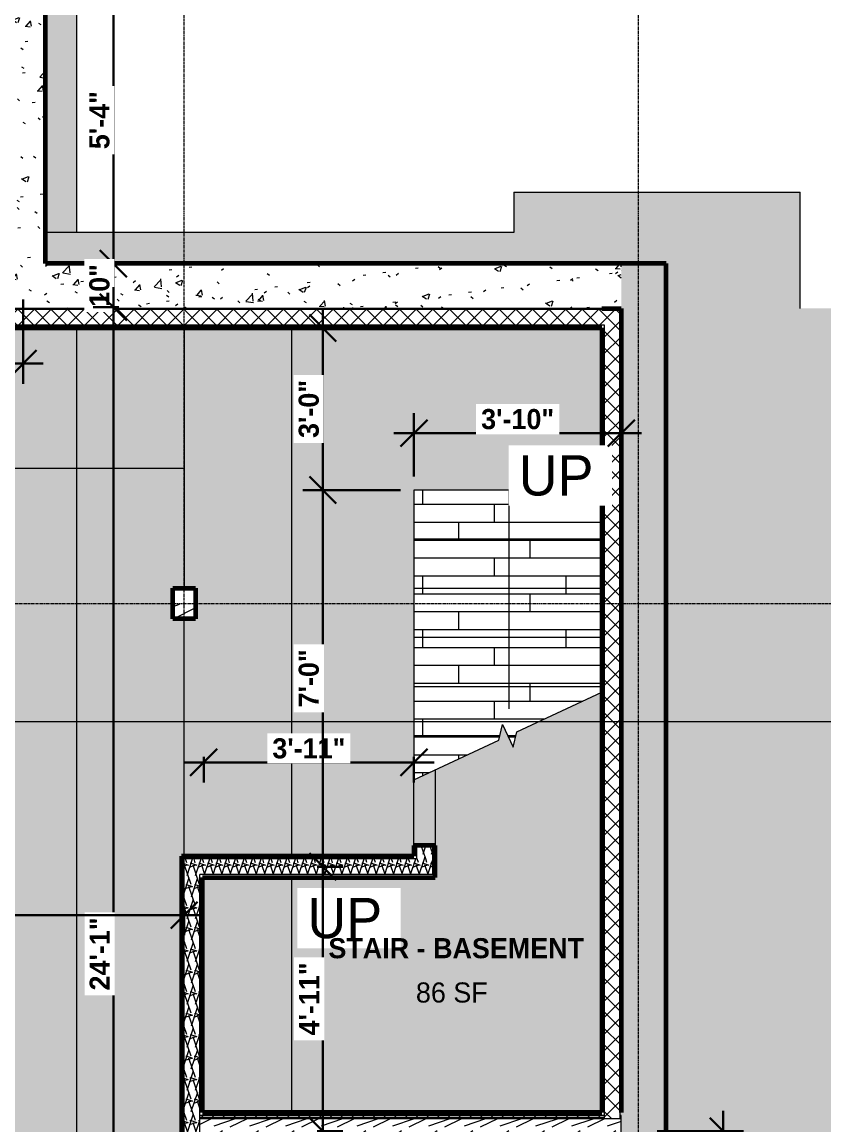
# Model space of a CAD drawing. Header units: inches. Extents: x -3304 to -1671, y 8184 to 9003.
# Drawn here: x -2469.6 to -2290.3, y 8509.9 to 8756.6 of the extents above; entities that cross this region are included whole.
import ezdxf

# ---------------------------------------------------------------- set-up
doc = ezdxf.new("R2010")
doc.units = ezdxf.units.IN
doc.header["$MEASUREMENT"] = 0
doc.linetypes.add('Grid Line 1_2_', pattern=[0.875, 0.5, -0.125, 0.125, -0.125])
doc.linetypes.add('Overhead 1_16_', pattern=[0.101562, 0.0625, -0.039062])
for name, color, linetype, lineweight in [('A-ANNO-DIMS-1', 211, 'Continuous', 30), ('A-AREA-IDEN', 2, 'Continuous', 9), ('A-FLOR-OTLN', 51, 'Continuous', 18), ('A-WALL', 113, 'Continuous', 18), ('A-WALL-PATT-1', 111, 'Continuous', 9), ('C-TOPO', 7, 'Continuous', 9), ('G-ANNO-SYMB-1', 111, 'Continuous', 9), ('I-WALL', 2, 'Continuous', 18), ('I-WALL-1', 2, 'Continuous', 60), ('S-COLS', 52, 'Continuous', 9), ('S-COLS-1', 52, 'Continuous', 60), ('S-FNDN', 32, 'Continuous', 18), ('S-FNDN-1', 32, 'Continuous', 60), ('S-GRID-1', 1, 'Grid Line 1_2_', 9), ('S-STRS', 31, 'Continuous', 9), ('S-STRS-1', 31, 'Overhead 1_16_', 9), ('S-STRS-ANNO', 31, 'Continuous', 9), ('S-STRS-IDEN', 31, 'Continuous', 9), ('S-STRS-MBND', 31, 'Continuous', 9)]:
    doc.layers.add(name, color=color, linetype=linetype, lineweight=lineweight)
doc.styles.add('Century Gothic', font='ufonts.com_century-gothic.ttf', dxfattribs={"height": 9})
doc.styles.add('Century Gothic_1', font='ufonts.com_century-gothic.ttf', dxfattribs={"height": 4.5})
doc.styles.add('Century Gothic_B', font='GOTHICB.TTF', dxfattribs={"height": 4.5})
doc.dimstyles.new('OD__1_16__Tol__', dxfattribs={"dimscale": 12, "dimtxt": 4.698757, "dimasz": 0.5, "dimexe": 0.375, "dimexo": 0.25, "dimgap": 0.0625, "dimtad": 1, "dimdec": 4, "dimrnd": 0.0625, "dimzin": 3, "dimdsep": 46, "dimlunit": 4, "dimtxsty": 'Century Gothic_B', "dimblk1": 'OBLIQUE', "dimblk2": 'OBLIQUE', "dimsah": 1, "dimcen": 0.09, "dimdle": 0.375, "dimazin": 0, "dimtfac": 1, "dimtdec": 4, "dimtix": 1, "dimtmove": 0, "dimatfit": 3, "dimfxl": 1, "dimtvp": 1, "dimtfill": 1, "dimfrac": 2, "dimtolj": 1, "dimtzin": 0, "dimlwd": 30, "dimlwe": 30, "dimarcsym": 2})
doc.dimstyles.new('OD__1_8__Tol__', dxfattribs={"dimscale": 12, "dimtxt": 4.698757, "dimasz": 0.5, "dimexe": 0.375, "dimexo": 0.25, "dimgap": 0.0625, "dimtad": 1, "dimdec": 3, "dimrnd": 0.125, "dimzin": 3, "dimdsep": 46, "dimlunit": 4, "dimtxsty": 'Century Gothic_B', "dimblk1": 'OBLIQUE', "dimblk2": 'OBLIQUE', "dimsah": 1, "dimcen": 0.09, "dimdle": 0.375, "dimazin": 0, "dimtfac": 1, "dimtdec": 4, "dimtix": 1, "dimtmove": 0, "dimatfit": 3, "dimfxl": 1, "dimtvp": 1, "dimtfill": 1, "dimfrac": 2, "dimtolj": 1, "dimtzin": 0, "dimlwd": 30, "dimlwe": 30, "dimarcsym": 2})
doc.dimstyles.new('OD__1__Tol__', dxfattribs={"dimscale": 12, "dimtxt": 4.698757, "dimasz": 0.5, "dimexe": 0.375, "dimexo": 0.25, "dimgap": 0.0625, "dimtad": 1, "dimdec": 0, "dimzin": 3, "dimdsep": 46, "dimlunit": 4, "dimtxsty": 'Century Gothic_B', "dimblk1": 'OBLIQUE', "dimblk2": 'OBLIQUE', "dimsah": 1, "dimcen": 0.09, "dimdle": 0.375, "dimazin": 0, "dimtfac": 1, "dimtdec": 4, "dimtix": 1, "dimtmove": 0, "dimatfit": 3, "dimfxl": 1, "dimtvp": 1, "dimtfill": 1, "dimfrac": 2, "dimtolj": 1, "dimtzin": 0, "dimlwd": 30, "dimlwe": 30, "dimarcsym": 2})
pattern_1 = [(50, (0, 0), (13.77135, -1.20496), [1.44, -15.84]), (355, (0, 0), (-2.66442, 14.442176), [1.152, -12.672]), (100.451, (1.148, -0.1), (11.107076, 13.237366), [1.224, -13.462]), (46.184, (0, 3.84), (20.491284, -3.17785), [2.16, -23.76]), (96.636, (1.708, 3.575), (17.94587, 18.703152), [1.836, -20.193]), (351.184, (0, 3.84), (17.94541, 18.702614), [1.728, -19.008]), (21, (1.92, 2.88), (11.460518, -7.730365), [1.44, -15.84]), (326, (1.92, 2.88), (4.671352, 13.923149), [1.152, -12.672]), (71.451, (2.875, 2.236), (16.13207, 6.192844), [1.224, -13.462]), (37.5, (0, 0), (0.233123, 6.3917502), [0.634, -11.885, 0.634, -12.23, -12.72]), (37.5, (0, 0), (0.233123, 6.3917502), [-25.382, 0.634, -12.086]), (7.5, (0, 0), (5.0507295, 7.573041), [0.634, -6.701, 0.634, -11.597, -4.848]), (7.5, (0, 0), (5.0507295, 7.573041), [-19.565, 0.634, -4.214]), (327.5, (-4.282, 0), (10.2495805, -0.4328898), [0.634, -4.166, 0.634, -14.342, -19.872]), (327.5, (-4.282, 0), (10.2495805, -0.4328898), [-19.776, 0.634, -19.238]), (317.5, (-6.202, 0), (11.19739, 1.922144), [0.634, -5.606, 0.634, -9.312, -14.112]), (317.5, (-6.202, 0), (11.19739, 1.922144), [-16.186, 0.634, -13.478])]
pattern_2 = [(0, (0, 0), (15.36, 3.84), [0.634, -10.886, 0.634, -10.886, -61.44]), (0, (0, 0), (15.36, 3.84), [-23.04, 0.634, -22.406, 0.634, -10.886, -26.88]), (0, (0, 0), (15.36, 3.84), [-57.6, 0.634, -7.046, 0.634, -18.566]), (120, (5.76, 1.92), (-11.0055376, 11.3821502), [0.634, -10.886, 0.634, -10.886, -61.44]), (120, (5.76, 1.92), (-11.0055376, 11.3821502), [-23.04, 0.634, -22.406, 0.634, -10.886, -26.88]), (120, (5.76, 1.92), (-11.0055376, 11.3821502), [-57.6, 0.634, -7.046, 0.634, -18.566]), (240, (7.68, 9.6), (-4.3544624, -15.2221502), [0.634, -10.886, 0.634, -10.886, -61.44]), (240, (7.68, 9.6), (-4.3544624, -15.2221502), [-23.04, 0.634, -22.406, 0.634, -10.886, -26.88]), (240, (7.68, 9.6), (-4.3544624, -15.2221502), [-57.6, 0.634, -7.046, 0.634, -18.566])]
pattern_3 = [(161.57, (0.24, 0.24), (-1.920451243, 0.000150352), [0, -13.661, 1.517, 0]), (18.43, (-0.24, 0.24), (-1.920451243, -0.000150352), [0, -13.661, 1.517, 0]), (108.43, (0.24, 0.24), (0.959969074, -4.80073665), [4.553, -10.625]), (71.57, (-0.24, 0.24), (0.959969074, 4.80073665), [4.553, -10.625])]
pattern_4 = [(45, (0, 0), (-1.8561553, 1.8561553), []), (135, (0, 0), (-1.8561553, -1.8561553), [])]
pattern_5 = [(0, (-2339.962, 8652.744), (0, 4), []), (90, (-2339.962, 8652.744), (-8, 8), [4, -28]), (90, (-2323.962, 8656.744), (-8, 8), [4, -28])]

# ---------------------------------------------------------------- blocks, each defined once
blk = doc.blocks.new('Timber-Column - 5 1_8_ x 6 7_8_ GLULAM COL_-1961224-FLOOR PLAN - BASEMENT')
at = {"layer": 'S-COLS'}
h = blk.add_hatch(dxfattribs=at)
h.set_pattern_fill('FP_5', color=256, style=0, pattern_type=2)
h.set_pattern_definition([(216.87, (2436.535, -8618.573), (23.98977143, 15.99364286), [3.998, -35.986]), (206.565, (2441.333, -8620.972), (-7.9970807, -7.9966192), [8.941, -8.941]), (198.435, (2441.333, -8624.97), (-15.9938446, -7.99709826), [5.058, -20.23])])
h.paths.add_polyline_path([(0, -3.44), (2.56, -3.44), (2.56, 3.44), (-2.56, 3.44), (-2.56, -3.44), (-0.63, -3.44)], flags=0)
at = {"layer": 'S-COLS-1'}
for p, q in [((-2.56, 3.44), (2.56, 3.44)), ((-2.56, -3.44), (-2.56, 3.44)), ((2.56, 3.44), (2.56, -3.44)), ((2.56, -3.44), (-2.56, -3.44))]:
    blk.add_line(p, q, dxfattribs=at)
blk = doc.blocks.new('_Oblique')
at = {"color": 0, "linetype": 'ByBlock', "lineweight": -2}
blk.add_line((-0.5, -0.5), (0.5, 0.5), dxfattribs=at)
blk = doc.blocks.new('DIMBLOCK3-FLOOR PLAN - BASEMENT')
at = {"layer": 'A-ANNO-DIMS-1', "color": 0, "lineweight": 30, "transparency": 16777216}
for p, q in [((-2449.16, 8771.25), (-2449.16, 8698.07)), ((-2466.34, 8766.75), (-2444.66, 8766.75)), ((-2447.92, 8702.57), (-2453.66, 8702.57))]:
    blk.add_line(p, q, dxfattribs=at)
at = {"layer": 'Defpoints', "color": 0, "transparency": 16777216}
for p in [(-2469.34, 8766.75), (-2449.16, 8702.57), (-2444.92, 8702.57)]:
    blk.add_point(p, dxfattribs=at)
at = {"layer": 'A-ANNO-DIMS-1', "color": 0, "lineweight": 30, "transparency": 16777216, "xscale": 5.999999999999999, "yscale": 5.999999999999999, "zscale": 5.999999999999999}
for p, rotation in [((-2449.16, 8766.75), 90), ((-2449.16, 8702.57), 270)]:
    blk.add_blockref('_Oblique', p, dxfattribs=dict(at, rotation=rotation))
at = {"layer": 'A-ANNO-DIMS-1', "color": 0, "transparency": 16777216, "insert": (-2452.27, 8734.66), "char_height": 4.5, "attachment_point": 5, "rotation": 90, "style": 'Century Gothic_B', "bg_fill": 3, "box_fill_scale": 1.25, "bg_fill_color": 256, "bg_fill_true_color": 13158600, "bg_fill_transparency": 0}
blk.add_mtext('\\A1;5\'-4"', dxfattribs=at)
blk = doc.blocks.new('DIMBLOCK4-FLOOR PLAN - BASEMENT')
at = {"layer": 'A-ANNO-DIMS-1', "color": 0, "lineweight": 30, "transparency": 16777216}
for p, q in [((-2449.16, 8702.57), (-2449.16, 8708.57)), ((-2447.92, 8702.57), (-2453.66, 8702.57)), ((-2449.16, 8702.57), (-2449.16, 8692.82)), ((-2447.92, 8692.82), (-2453.66, 8692.82)), ((-2449.16, 8692.82), (-2449.16, 8686.82))]:
    blk.add_line(p, q, dxfattribs=at)
at = {"layer": 'Defpoints', "color": 0, "transparency": 16777216}
for p in [(-2444.92, 8702.57), (-2444.92, 8692.82)]:
    blk.add_point(p, dxfattribs=at)
at = {"layer": 'A-ANNO-DIMS-1', "color": 0, "lineweight": 30, "transparency": 16777216, "xscale": 5.999999999999999, "yscale": 5.999999999999999, "zscale": 5.999999999999999}
for p, rotation in [((-2449.16, 8702.57), 270), ((-2449.16, 8692.82), 90)]:
    blk.add_blockref('_Oblique', p, dxfattribs=dict(at, rotation=rotation))
at = {"layer": 'A-ANNO-DIMS-1', "color": 0, "transparency": 16777216, "insert": (-2452.27, 8697.69), "char_height": 4.5, "attachment_point": 5, "rotation": 90, "style": 'Century Gothic_B', "bg_fill": 3, "box_fill_scale": 1.25, "bg_fill_color": 256, "bg_fill_true_color": 13158600, "bg_fill_transparency": 0}
blk.add_mtext('\\A1;10"', dxfattribs=at)
at = {"layer": 'Defpoints', "color": 0, "transparency": 16777216}
blk.add_point((-2449.16, 8692.82), dxfattribs=at)
blk = doc.blocks.new('DIMBLOCK5-FLOOR PLAN - BASEMENT')
at = {"layer": 'A-ANNO-DIMS-1', "color": 0, "lineweight": 30, "transparency": 16777216}
for p, q in [((-2449.16, 8697.32), (-2449.16, 8399.07)), ((-2447.92, 8692.82), (-2453.66, 8692.82)), ((-2447.92, 8403.57), (-2453.66, 8403.57))]:
    blk.add_line(p, q, dxfattribs=at)
at = {"layer": 'Defpoints', "color": 0, "transparency": 16777216}
for p in [(-2444.92, 8692.82), (-2449.16, 8403.57), (-2444.92, 8403.57)]:
    blk.add_point(p, dxfattribs=at)
at = {"layer": 'A-ANNO-DIMS-1', "color": 0, "lineweight": 30, "transparency": 16777216, "xscale": 5.999999999999999, "yscale": 5.999999999999999, "zscale": 5.999999999999999}
for p, rotation in [((-2449.16, 8692.82), 90), ((-2449.16, 8403.57), 270)]:
    blk.add_blockref('_Oblique', p, dxfattribs=dict(at, rotation=rotation))
at = {"layer": 'A-ANNO-DIMS-1', "color": 0, "transparency": 16777216, "insert": (-2452.22, 8548.19), "char_height": 4.5, "attachment_point": 5, "rotation": 90, "style": 'Century Gothic_B', "bg_fill": 3, "box_fill_scale": 1.25, "bg_fill_color": 256, "bg_fill_true_color": 13158600, "bg_fill_transparency": 0}
blk.add_mtext('\\A1;24\'-1"', dxfattribs=at)
blk = doc.blocks.new('DIMBLOCK17-FLOOR PLAN - BASEMENT')
at = {"layer": 'A-ANNO-DIMS-1', "color": 0, "lineweight": 30, "transparency": 16777216}
for p, q in [((-2628.09, 8556.85), (-2428.84, 8556.85)), ((-2623.59, 8558.09), (-2623.59, 8552.35)), ((-2433.34, 8558.09), (-2433.34, 8552.35))]:
    blk.add_line(p, q, dxfattribs=at)
at = {"layer": 'Defpoints', "color": 0, "transparency": 16777216}
for p in [(-2623.59, 8561.09), (-2433.34, 8561.09), (-2433.34, 8556.85)]:
    blk.add_point(p, dxfattribs=at)
at = {"layer": 'A-ANNO-DIMS-1', "color": 0, "lineweight": 30, "transparency": 16777216, "xscale": 5.999999999999999, "yscale": 5.999999999999999, "zscale": 5.999999999999999, "rotation": 180}
blk.add_blockref('_Oblique', (-2623.59, 8556.85), dxfattribs=at)
at = {"layer": 'A-ANNO-DIMS-1', "color": 0, "lineweight": 30, "transparency": 16777216, "xscale": 5.999999999999999, "yscale": 5.999999999999999, "zscale": 5.999999999999999}
blk.add_blockref('_Oblique', (-2433.34, 8556.85), dxfattribs=at)
at = {"layer": 'A-ANNO-DIMS-1', "color": 0, "transparency": 16777216, "insert": (-2528.46, 8560.31), "char_height": 4.5, "attachment_point": 5, "style": 'Century Gothic_B', "bg_fill": 3, "box_fill_scale": 1.25, "bg_fill_color": 256, "bg_fill_true_color": 13158600, "bg_fill_transparency": 0}
blk.add_mtext('\\A1;15\'-10 1/4"', dxfattribs=at)
blk = doc.blocks.new('DIMBLOCK18-FLOOR PLAN - BASEMENT')
at = {"layer": 'A-ANNO-DIMS-1', "color": 0, "lineweight": 30, "transparency": 16777216}
for p, q in [((-2433.46, 8591.03), (-2377.46, 8591.03)), ((-2428.96, 8592.27), (-2428.96, 8586.53)), ((-2381.96, 8592.27), (-2381.96, 8586.53))]:
    blk.add_line(p, q, dxfattribs=at)
at = {"layer": 'Defpoints', "color": 0, "transparency": 16777216}
for p in [(-2428.96, 8595.27), (-2381.96, 8595.27), (-2381.96, 8591.03)]:
    blk.add_point(p, dxfattribs=at)
at = {"layer": 'A-ANNO-DIMS-1', "color": 0, "lineweight": 30, "transparency": 16777216, "xscale": 5.999999999999999, "yscale": 5.999999999999999, "zscale": 5.999999999999999, "rotation": 180}
blk.add_blockref('_Oblique', (-2428.96, 8591.03), dxfattribs=at)
at = {"layer": 'A-ANNO-DIMS-1', "color": 0, "lineweight": 30, "transparency": 16777216, "xscale": 5.999999999999999, "yscale": 5.999999999999999, "zscale": 5.999999999999999}
blk.add_blockref('_Oblique', (-2381.96, 8591.03), dxfattribs=at)
at = {"layer": 'A-ANNO-DIMS-1', "color": 0, "transparency": 16777216, "insert": (-2405.46, 8594.14), "char_height": 4.5, "attachment_point": 5, "style": 'Century Gothic_B', "bg_fill": 3, "box_fill_scale": 1.25, "bg_fill_color": 256, "bg_fill_true_color": 13158600, "bg_fill_transparency": 0}
blk.add_mtext('\\A1;3\'-11"', dxfattribs=at)
blk = doc.blocks.new('DIMBLOCK19-FLOOR PLAN - BASEMENT')
at = {"layer": 'A-ANNO-DIMS-1', "color": 0, "lineweight": 30, "transparency": 16777216}
for p, q in [((-2469.34, 8694.57), (-2469.34, 8675.7)), ((-2577.59, 8688.57), (-2577.59, 8675.7)), ((-2464.84, 8680.2), (-2582.09, 8680.2))]:
    blk.add_line(p, q, dxfattribs=at)
at = {"layer": 'Defpoints', "color": 0, "transparency": 16777216}
for p in [(-2469.34, 8697.57), (-2577.59, 8691.57), (-2577.59, 8680.2)]:
    blk.add_point(p, dxfattribs=at)
at = {"layer": 'A-ANNO-DIMS-1', "color": 0, "lineweight": 30, "transparency": 16777216, "xscale": 5.999999999999999, "yscale": 5.999999999999999, "zscale": 5.999999999999999, "rotation": 180}
blk.add_blockref('_Oblique', (-2577.59, 8680.2), dxfattribs=at)
at = {"layer": 'A-ANNO-DIMS-1', "color": 0, "lineweight": 30, "transparency": 16777216, "xscale": 5.999999999999999, "yscale": 5.999999999999999, "zscale": 5.999999999999999}
blk.add_blockref('_Oblique', (-2469.34, 8680.2), dxfattribs=at)
at = {"layer": 'A-ANNO-DIMS-1', "color": 0, "transparency": 16777216, "insert": (-2523.46, 8683.67), "char_height": 4.5, "attachment_point": 5, "style": 'Century Gothic_B', "bg_fill": 3, "box_fill_scale": 1.25, "bg_fill_color": 256, "bg_fill_true_color": 13158600, "bg_fill_transparency": 0}
blk.add_mtext('\\A1;9\'-0 1/4"', dxfattribs=at)
blk = doc.blocks.new('DIMBLOCK23-FLOOR PLAN - BASEMENT')
at = {"layer": 'A-ANNO-DIMS-1', "color": 0, "lineweight": 30, "transparency": 16777216}
for p, q in [((-2402.34, 8404.07), (-2402.34, 8513.07)), ((-2403.58, 8508.57), (-2397.84, 8508.57)), ((-2403.58, 8408.57), (-2397.84, 8408.57))]:
    blk.add_line(p, q, dxfattribs=at)
at = {"layer": 'Defpoints', "color": 0, "transparency": 16777216}
for p in [(-2406.58, 8508.57), (-2402.34, 8508.57), (-2406.58, 8408.57)]:
    blk.add_point(p, dxfattribs=at)
at = {"layer": 'A-ANNO-DIMS-1', "color": 0, "lineweight": 30, "transparency": 16777216, "xscale": 5.999999999999999, "yscale": 5.999999999999999, "zscale": 5.999999999999999}
for p, rotation in [((-2402.34, 8508.57), 90), ((-2402.34, 8408.57), 270)]:
    blk.add_blockref('_Oblique', p, dxfattribs=dict(at, rotation=rotation))
at = {"layer": 'A-ANNO-DIMS-1', "color": 0, "transparency": 16777216, "insert": (-2405.45, 8458.57), "char_height": 4.5, "attachment_point": 5, "rotation": 90, "style": 'Century Gothic_B', "bg_fill": 3, "box_fill_scale": 1.25, "bg_fill_color": 256, "bg_fill_true_color": 13158600, "bg_fill_transparency": 0}
blk.add_mtext('\\A1;8\'-4"', dxfattribs=at)
blk = doc.blocks.new('DIMBLOCK24-FLOOR PLAN - BASEMENT')
at = {"layer": 'A-ANNO-DIMS-1', "color": 0, "lineweight": 30, "transparency": 16777216}
for p, q in [((-2402.34, 8504.07), (-2402.34, 8572.19)), ((-2403.58, 8567.69), (-2397.84, 8567.69)), ((-2403.58, 8508.57), (-2397.84, 8508.57))]:
    blk.add_line(p, q, dxfattribs=at)
at = {"layer": 'Defpoints', "color": 0, "transparency": 16777216}
for p in [(-2406.58, 8567.69), (-2402.34, 8567.69), (-2406.58, 8508.57)]:
    blk.add_point(p, dxfattribs=at)
at = {"layer": 'A-ANNO-DIMS-1', "color": 0, "lineweight": 30, "transparency": 16777216, "xscale": 5.999999999999999, "yscale": 5.999999999999999, "zscale": 5.999999999999999}
for p, rotation in [((-2402.34, 8567.69), 90), ((-2402.34, 8508.57), 270)]:
    blk.add_blockref('_Oblique', p, dxfattribs=dict(at, rotation=rotation))
at = {"layer": 'A-ANNO-DIMS-1', "color": 0, "transparency": 16777216, "insert": (-2405.4, 8538.13), "char_height": 4.5, "attachment_point": 5, "rotation": 90, "style": 'Century Gothic_B', "bg_fill": 3, "box_fill_scale": 1.25, "bg_fill_color": 256, "bg_fill_true_color": 13158600, "bg_fill_transparency": 0}
blk.add_mtext('\\A1;4\'-11"', dxfattribs=at)
blk = doc.blocks.new('DIMBLOCK25-FLOOR PLAN - BASEMENT')
at = {"layer": 'A-ANNO-DIMS-1', "color": 0, "lineweight": 30, "transparency": 16777216}
for p, q in [((-2402.34, 8563.19), (-2402.34, 8656.44)), ((-2384.96, 8651.94), (-2406.84, 8651.94)), ((-2403.58, 8567.69), (-2397.84, 8567.69))]:
    blk.add_line(p, q, dxfattribs=at)
at = {"layer": 'Defpoints', "color": 0, "transparency": 16777216}
for p in [(-2402.34, 8651.94), (-2381.96, 8651.94), (-2406.58, 8567.69)]:
    blk.add_point(p, dxfattribs=at)
at = {"layer": 'A-ANNO-DIMS-1', "color": 0, "lineweight": 30, "transparency": 16777216, "xscale": 5.999999999999999, "yscale": 5.999999999999999, "zscale": 5.999999999999999}
for p, rotation in [((-2402.34, 8651.94), 90), ((-2402.34, 8567.69), 270)]:
    blk.add_blockref('_Oblique', p, dxfattribs=dict(at, rotation=rotation))
at = {"layer": 'A-ANNO-DIMS-1', "color": 0, "transparency": 16777216, "insert": (-2405.45, 8609.82), "char_height": 4.5, "attachment_point": 5, "rotation": 90, "style": 'Century Gothic_B', "bg_fill": 3, "box_fill_scale": 1.25, "bg_fill_color": 256, "bg_fill_true_color": 13158600, "bg_fill_transparency": 0}
blk.add_mtext('\\A1;7\'-0"', dxfattribs=at)
blk = doc.blocks.new('DIMBLOCK26-FLOOR PLAN - BASEMENT')
at = {"layer": 'A-ANNO-DIMS-1', "color": 0, "lineweight": 30, "transparency": 16777216}
for p, q in [((-2402.34, 8647.44), (-2402.34, 8692.69)), ((-2403.58, 8688.19), (-2397.84, 8688.19)), ((-2384.96, 8651.94), (-2406.84, 8651.94))]:
    blk.add_line(p, q, dxfattribs=at)
at = {"layer": 'Defpoints', "color": 0, "transparency": 16777216}
for p in [(-2406.58, 8688.19), (-2402.34, 8688.19), (-2381.96, 8651.94)]:
    blk.add_point(p, dxfattribs=at)
at = {"layer": 'A-ANNO-DIMS-1', "color": 0, "lineweight": 30, "transparency": 16777216, "xscale": 5.999999999999999, "yscale": 5.999999999999999, "zscale": 5.999999999999999}
for p, rotation in [((-2402.34, 8688.19), 90), ((-2402.34, 8651.94), 270)]:
    blk.add_blockref('_Oblique', p, dxfattribs=dict(at, rotation=rotation))
at = {"layer": 'A-ANNO-DIMS-1', "color": 0, "transparency": 16777216, "insert": (-2405.45, 8670.07), "char_height": 4.5, "attachment_point": 5, "rotation": 90, "style": 'Century Gothic_B', "bg_fill": 3, "box_fill_scale": 1.25, "bg_fill_color": 256, "bg_fill_true_color": 13158600, "bg_fill_transparency": 0}
blk.add_mtext('\\A1;3\'-0"', dxfattribs=at)
blk = doc.blocks.new('DIMBLOCK35-FLOOR PLAN - BASEMENT')
at = {"layer": 'A-ANNO-DIMS-1', "color": 0, "lineweight": 30, "transparency": 16777216}
for p, q in [((-2312.79, 8404.07), (-2312.79, 8513.07)), ((-2327.59, 8508.57), (-2308.29, 8508.57)), ((-2332.59, 8408.57), (-2308.29, 8408.57))]:
    blk.add_line(p, q, dxfattribs=at)
at = {"layer": 'Defpoints', "color": 0, "transparency": 16777216}
for p in [(-2330.59, 8508.57), (-2312.79, 8508.57), (-2335.59, 8408.57)]:
    blk.add_point(p, dxfattribs=at)
at = {"layer": 'A-ANNO-DIMS-1', "color": 0, "lineweight": 30, "transparency": 16777216, "xscale": 5.999999999999999, "yscale": 5.999999999999999, "zscale": 5.999999999999999}
for p, rotation in [((-2312.79, 8508.57), 90), ((-2312.79, 8408.57), 270)]:
    blk.add_blockref('_Oblique', p, dxfattribs=dict(at, rotation=rotation))
at = {"layer": 'A-ANNO-DIMS-1', "color": 0, "transparency": 16777216, "insert": (-2315.91, 8458.57), "char_height": 4.5, "attachment_point": 5, "rotation": 90, "style": 'Century Gothic_B', "bg_fill": 3, "box_fill_scale": 1.25, "bg_fill_color": 256, "bg_fill_true_color": 13158600, "bg_fill_transparency": 0}
blk.add_mtext('\\A1;8\'-4"', dxfattribs=at)
blk = doc.blocks.new('DIMBLOCK36-FLOOR PLAN - BASEMENT')
at = {"layer": 'A-ANNO-DIMS-1', "color": 0, "lineweight": 30, "transparency": 16777216}
for p, q in [((-2381.96, 8654.94), (-2381.96, 8669.15)), ((-2335.59, 8665.9), (-2335.59, 8660.15)), ((-2386.46, 8664.65), (-2331.09, 8664.65))]:
    blk.add_line(p, q, dxfattribs=at)
at = {"layer": 'Defpoints', "color": 0, "transparency": 16777216}
for p in [(-2335.59, 8668.9), (-2335.59, 8664.65), (-2381.96, 8651.94)]:
    blk.add_point(p, dxfattribs=at)
at = {"layer": 'A-ANNO-DIMS-1', "color": 0, "lineweight": 30, "transparency": 16777216, "xscale": 5.999999999999999, "yscale": 5.999999999999999, "zscale": 5.999999999999999, "rotation": 180}
blk.add_blockref('_Oblique', (-2381.96, 8664.65), dxfattribs=at)
at = {"layer": 'A-ANNO-DIMS-1', "color": 0, "lineweight": 30, "transparency": 16777216, "xscale": 5.999999999999999, "yscale": 5.999999999999999, "zscale": 5.999999999999999}
blk.add_blockref('_Oblique', (-2335.59, 8664.65), dxfattribs=at)
at = {"layer": 'A-ANNO-DIMS-1', "color": 0, "transparency": 16777216, "insert": (-2358.77, 8667.77), "char_height": 4.5, "attachment_point": 5, "style": 'Century Gothic_B', "bg_fill": 3, "box_fill_scale": 1.25, "bg_fill_color": 256, "bg_fill_true_color": 13158600, "bg_fill_transparency": 0}
blk.add_mtext('\\A1;3\'-10"', dxfattribs=at)

msp = doc.modelspace()

# ---------------------------------------------------------------- hatches: boundary and pattern name
at = {"layer": 'A-FLOR-OTLN'}
msp.add_hatch(color=256, dxfattribs=at).paths.add_polyline_path([(-2433.33668, 8412.94438), (-2433.33668, 8431.13188), (-2435.89918, 8431.13188), (-2435.89918, 8438.00688), (-2433.33668, 8438.00688), (-2433.33668, 8504.44438), (-2433.96168, 8504.44438), (-2433.96168, 8570.06231), (-2433.33668, 8570.06231), (-2433.33668, 8623.13188), (-2435.89918, 8623.13188), (-2435.89918, 8630.00688), (-2433.33668, 8630.00688), (-2433.33668, 8688.19438), (-2457.33668, 8688.19438), (-2457.33668, 8412.94438), (-2435.89918, 8412.94438)], flags=0)
h = msp.add_hatch(color=256, dxfattribs=at)
h.paths.add_polyline_path([(-2409.33668, 8412.94438), (-2409.33668, 8504.44438), (-2433.33668, 8504.44438), (-2433.33668, 8438.00688), (-2430.77418, 8438.00688), (-2430.77418, 8431.13188), (-2433.33668, 8431.13188), (-2433.33668, 8412.94438), (-2419.72364, 8412.94438)], flags=0)
h.paths.add_polyline_path([(-2419.72364, 8512.69438), (-2409.33668, 8512.69438), (-2409.33668, 8565.31231), (-2429.21168, 8565.31231), (-2429.21168, 8512.69438)], flags=0)
h.paths.add_polyline_path([(-2429.21168, 8570.06231), (-2409.33668, 8570.06231), (-2409.33668, 8688.19438), (-2433.33668, 8688.19438), (-2433.33668, 8630.00688), (-2430.77418, 8630.00688), (-2430.77418, 8623.13188), (-2433.33668, 8623.13188), (-2433.33668, 8570.06231), (-2429.83668, 8570.06231)], flags=0)
at = {"layer": 'A-WALL-PATT-1'}
h = msp.add_hatch(dxfattribs=at)
h.set_pattern_fill('FP_1', color=256, style=0, pattern_type=2)
h.set_pattern_definition(pattern_1)
h.paths.add_polyline_path([(-2474.21009, 8702.56938), (-2464.33668, 8702.56938), (-2464.33668, 8866.56938), (-2474.33668, 8866.56938), (-2474.33668, 8702.56938)], flags=0)
h = msp.add_hatch(dxfattribs=at)
h.set_pattern_fill('FP_1', color=256, style=0, pattern_type=2)
h.set_pattern_definition(pattern_1)
h.paths.add_polyline_path([(-2339.96168, 8692.56938), (-2335.58668, 8692.56938), (-2335.58668, 8702.56938), (-2474.58668, 8702.56938), (-2474.58668, 8692.56938), (-2346.01093, 8692.56938)], flags=0)
h = msp.add_hatch(dxfattribs=at)
h.set_pattern_fill('FP_1', color=256, style=0, pattern_type=2)
h.set_pattern_definition(pattern_1)
h.paths.add_polyline_path([(-2335.58668, 8408.56938), (-2326.33667, 8408.56938), (-2326.33667, 8534.97949), (-2325.58668, 8534.9437), (-2325.58668, 8546.56625), (-2326.33667, 8546.54077), (-2326.33667, 8637.4834), (-2325.58668, 8638.29285), (-2325.58668, 8702.56938), (-2335.58668, 8702.56938), (-2335.58668, 8412.01976)], flags=0)
h = msp.add_hatch(dxfattribs=at)
h.set_pattern_fill('FP_10', color=256, style=0, pattern_type=2)
h.set_pattern_definition(pattern_4)
h.paths.add_polyline_path([(-2433.33668, 8688.81938), (-2339.33668, 8688.81938), (-2339.33668, 8692.31938), (-2474.58668, 8692.30984), (-2474.58668, 8688.81938), (-2456.04794, 8688.81938)], flags=0)
h = msp.add_hatch(dxfattribs=at)
h.set_pattern_fill('FP_10', color=256, style=0, pattern_type=2)
h.set_pattern_definition(pattern_4)
h.paths.add_polyline_path([(-2339.33668, 8511.31938), (-2335.83668, 8511.31938), (-2335.83668, 8692.31938), (-2339.33668, 8692.31938), (-2339.33668, 8512.06938)], flags=0)
h = msp.add_hatch(dxfattribs=at)
h.set_pattern_fill('FP_2', color=256, style=0, pattern_type=2)
h.set_pattern_definition(pattern_2)
h.paths.add_polyline_path([(-2381.96168, 8688.19438), (-2339.96168, 8688.19438), (-2339.96168, 8688.81938), (-2478.08668, 8688.81938), (-2478.08668, 8688.19438), (-2409.33668, 8688.19438)], flags=0)
h = msp.add_hatch(dxfattribs=at)
h.set_pattern_fill('FP_2', color=256, style=0, pattern_type=2)
h.set_pattern_definition(pattern_2)
h.paths.add_polyline_path([(-2339.96168, 8512.69438), (-2339.33668, 8512.69438), (-2339.33668, 8688.81938), (-2339.96168, 8688.81938), (-2339.96168, 8523.09248)], flags=0)
h = msp.add_hatch(dxfattribs=at)
h.set_pattern_fill('FP_3', color=256, style=0, pattern_type=2)
h.set_pattern_definition(pattern_3)
h.paths.add_polyline_path([(-2377.83668, 8569.43731), (-2377.83668, 8572.44882), (-2381.33668, 8572.44882), (-2381.33668, 8569.43731)], flags=0)
h = msp.add_hatch(dxfattribs=at)
h.set_pattern_fill('FP_2', color=256, style=0, pattern_type=2)
h.set_pattern_definition(pattern_2)
h.paths.add_polyline_path([(-2433.81396, 8505.06938), (-2433.33668, 8505.06938), (-2433.33668, 8570.06231), (-2433.96168, 8570.06231), (-2433.96168, 8505.06938)], flags=0)
h = msp.add_hatch(dxfattribs=at)
h.set_pattern_fill('FP_2', color=256, style=0, pattern_type=2)
h.set_pattern_definition(pattern_2)
h.paths.add_polyline_path([(-2381.33668, 8569.43731), (-2381.33668, 8570.06231), (-2433.33668, 8570.06231), (-2433.33668, 8569.43731), (-2381.96168, 8569.43731)], flags=0)
h = msp.add_hatch(dxfattribs=at)
h.set_pattern_fill('FP_3', color=256, style=0, pattern_type=2)
h.set_pattern_definition(pattern_3)
h.paths.add_polyline_path([(-2429.83668, 8505.81938), (-2429.83668, 8569.43731), (-2433.33668, 8569.43731), (-2433.33668, 8505.81938)], flags=0)
h = msp.add_hatch(dxfattribs=at)
h.set_pattern_fill('FP_3', color=256, style=0, pattern_type=2)
h.set_pattern_definition(pattern_3)
h.paths.add_polyline_path([(-2429.83668, 8565.93731), (-2377.83668, 8565.93731), (-2377.83668, 8569.43731), (-2429.83668, 8569.43731)], flags=0)
h = msp.add_hatch(dxfattribs=at)
h.set_pattern_fill('FP_2', color=256, style=0, pattern_type=2)
h.set_pattern_definition(pattern_2)
h.paths.add_polyline_path([(-2429.35941, 8512.06938), (-2429.21168, 8512.06938), (-2429.21168, 8565.93731), (-2429.83668, 8565.93731), (-2429.83668, 8512.06938)], flags=0)
h = msp.add_hatch(dxfattribs=at)
h.set_pattern_fill('FP_2', color=256, style=0, pattern_type=2)
h.set_pattern_definition(pattern_2)
h.paths.add_polyline_path([(-2429.21168, 8565.31231), (-2377.21168, 8565.31231), (-2377.21168, 8565.93731), (-2429.21168, 8565.93731)], flags=0)
h = msp.add_hatch(dxfattribs=at)
h.set_pattern_fill('FP_6', color=256, style=0, pattern_type=2)
h.set_pattern_definition([(0, (0, 0), (0, 2.399), []), (315, (0, 0), (2.3985062, 0), [3.393, -3.393]), (45, (0, 0), (2.3985062, 0), [3.393, -3.393])])
h.paths.add_polyline_path([(-2335.6591, 8511.31938), (-2335.58668, 8511.31938), (-2335.58668, 8512.06938), (-2335.83668, 8512.06938), (-2335.83668, 8511.31938)], flags=0)
h.paths.add_polyline_path([(-2429.21168, 8511.31938), (-2339.33668, 8511.31938), (-2339.33668, 8512.06938), (-2429.83668, 8512.06938), (-2429.83668, 8511.31938)], flags=0)
h = msp.add_hatch(dxfattribs=at)
h.set_pattern_fill('FP_2', color=256, style=0, pattern_type=2)
h.set_pattern_definition(pattern_2)
h.paths.add_polyline_path([(-2339.96168, 8512.06938), (-2339.33668, 8512.06938), (-2339.33668, 8512.69438), (-2429.21168, 8512.69438), (-2429.21168, 8512.06938), (-2347.07505, 8512.06938)], flags=0)
h = msp.add_hatch(dxfattribs=at)
h.set_pattern_fill('FP_7', color=256, style=0, pattern_type=2)
h.set_pattern_definition([(216.87, (3.199, 7.997), (23.98977143, 15.99364286), [3.998, -35.986]), (206.565, (7.997, 5.598), (-7.9970807, -7.9966192), [8.941, -8.941]), (198.435, (7.997, 1.599), (-15.9938446, -7.99709826), [5.058, -20.23])])
h.paths.add_polyline_path([(-2335.58668, 8505.81938), (-2335.58668, 8511.31938), (-2429.83668, 8511.31938), (-2429.83668, 8505.81938), (-2335.83668, 8505.81938)], flags=0)
at = {"layer": 'C-TOPO'}
h = msp.add_hatch(color=256, dxfattribs=at)
h.paths.add_polyline_path([(-2247.65699, 8337.97127), (-1983.83208, 8337.97127), (-1983.83208, 8352.63611), (-1985.74988, 8352.81885), (-1983.83208, 8389.51382), (-1983.83208, 8472.56909), (-2189.53253, 8472.56909), (-2189.53253, 8574.56909), (-1983.83208, 8574.56909), (-1983.83208, 8623.81934), (-2042.33661, 8623.81934), (-2042.33661, 8692.56958), (-2325.58668, 8692.56958), (-2325.58668, 8638.29285), (-2326.33667, 8637.4834), (-2326.33667, 8546.54077), (-2325.58668, 8546.56625), (-2325.58668, 8534.9437), (-2326.33667, 8534.97949), (-2326.33667, 8398.56958), (-2630.33661, 8398.56958), (-2630.33668, 8422.53735), (-2631.11572, 8422.53735), (-2640.27979, 8422.75488), (-2799.8291, 8389.69189), (-2803.3786, 8389.43262), (-2815.74316, 8387.51147), (-2806.61975, 8380.62598), (-2806.61975, 8337.97127), (-2249.21635, 8337.97127)], flags=0)
h.paths.add_polyline_path([(-2020.35608, 8864.56934), (-1983.83208, 8864.56934), (-1983.83208, 8930.35915), (-2716.34917, 8930.35915), (-2715.33668, 8876.56934), (-2042.33661, 8876.56934), (-2042.33661, 8864.56934), (-2035.42859, 8864.56934)], flags=0)
h.paths.add_polyline_path([(-2896.30042, 8876.56934), (-2715.33674, 8876.56938), (-2716.34917, 8930.35915), (-2895.86923, 8930.35915), (-2871.86353, 8908.96582), (-2902.52545, 8876.9751), (-2903.10748, 8876.56938), (-2896.30038, 8876.56938)], flags=0)
at = {"layer": 'I-WALL'}
for points in [[(-2336.85231, 8692.31938), (-2335.83668, 8692.31938), (-2335.83703, 8692.56936), (-2474.33668, 8692.56938), (-2474.33668, 8692.31938), (-2339.33668, 8692.31938)], [(-2335.58668, 8512.06938), (-2335.58668, 8692.56938), (-2335.83668, 8692.56938), (-2335.83668, 8512.06938), (-2335.6196, 8512.06938)], [(-2377.21168, 8572.44882), (-2377.21168, 8589.36688), (-2381.96168, 8587.15192), (-2381.96168, 8572.44882)]]:
    msp.add_hatch(color=256, dxfattribs=at).paths.add_polyline_path(points, flags=0)
at = {"layer": 'S-FNDN'}
for points in [[(-2457.33668, 8709.56938), (-2457.33668, 8854.56938), (-2464.33668, 8854.56938), (-2464.33668, 8709.56938)], [(-2325.58668, 8692.56958), (-2295.58668, 8692.56958), (-2295.58668, 8718.56938), (-2359.58668, 8718.56938), (-2359.58668, 8702.56938), (-2325.58668, 8702.56938)], [(-2359.58668, 8702.56938), (-2359.58668, 8709.56938), (-2464.33668, 8709.56938), (-2464.33668, 8702.56938), (-2409.33668, 8702.56938)], [(-2615.96168, 8412.94438), (-2457.33668, 8412.94438), (-2457.33668, 8688.19438), (-2579.96168, 8688.19438), (-2579.96168, 8692.81938), (-2615.96168, 8692.81938), (-2615.96168, 8688.78879), (-2620.33668, 8688.78879), (-2620.33668, 8630.00688), (-2619.33668, 8630.00688), (-2619.33668, 8623.13188), (-2620.33668, 8623.13188), (-2620.33668, 8518.56938), (-2615.96168, 8518.56938), (-2615.96168, 8486.06824)]]:
    msp.add_hatch(color=256, dxfattribs=at).paths.add_polyline_path(points, flags=0)
h = msp.add_hatch(color=256, dxfattribs=at)
h.paths.add_polyline_path([(-2409.33668, 8412.94438), (-2339.96168, 8412.94438), (-2339.96168, 8504.44438), (-2409.33668, 8504.44438), (-2409.33668, 8482.31938)], flags=0)
h.paths.add_polyline_path([(-2347.07505, 8512.69438), (-2339.96168, 8512.69438), (-2339.96168, 8606.73684), (-2358.92249, 8597.89527), (-2359.77307, 8594.39539), (-2362.1503, 8599.49337), (-2363.00088, 8595.99349), (-2377.21168, 8589.36688), (-2377.21168, 8565.31231), (-2409.33668, 8565.31231), (-2409.33668, 8512.69438)], flags=0)
h.paths.add_polyline_path([(-2381.96168, 8570.06231), (-2381.96168, 8651.94438), (-2339.96168, 8651.94438), (-2339.96168, 8688.19438), (-2409.33668, 8688.19438), (-2409.33668, 8570.06231)], flags=0)
at = {"layer": 'S-STRS'}
h = msp.add_hatch(dxfattribs=at)
h.set_pattern_fill('FP_15', color=256, style=0, pattern_type=2)
h.set_pattern_definition(pattern_5)
h.paths.add_polyline_path([(-2381.96168, 8640.94438), (-2339.96168, 8640.94438), (-2339.96168, 8651.94438), (-2381.96168, 8651.94438), (-2381.96168, 8646.19438)], flags=0)
h = msp.add_hatch(dxfattribs=at)
h.set_pattern_fill('FP_15', color=256, style=0, pattern_type=2)
h.set_pattern_definition(pattern_5)
h.paths.add_polyline_path([(-2377.21168, 8629.94438), (-2339.96168, 8629.94438), (-2339.96168, 8640.94438), (-2381.96168, 8640.92299), (-2381.96168, 8629.94438)], flags=0)
h = msp.add_hatch(dxfattribs=at)
h.set_pattern_fill('FP_15', color=256, style=0, pattern_type=2)
h.set_pattern_definition(pattern_5)
h.paths.add_polyline_path([(-2347.07505, 8618.94438), (-2339.96168, 8618.94438), (-2339.96168, 8629.94438), (-2381.96168, 8629.94438), (-2381.96168, 8618.94438)], flags=0)
h = msp.add_hatch(dxfattribs=at)
h.set_pattern_fill('FP_15', color=256, style=0, pattern_type=2)
h.set_pattern_definition(pattern_5)
h.paths.add_polyline_path([(-2358.92249, 8607.94438), (-2339.96168, 8607.94438), (-2339.96168, 8618.94438), (-2381.96168, 8618.94438), (-2381.96168, 8607.94438), (-2362.1503, 8607.94438)], flags=0)
h = msp.add_hatch(dxfattribs=at)
h.set_pattern_fill('FP_15', color=256, style=0, pattern_type=2)
h.set_pattern_definition(pattern_5)
h.paths.add_polyline_path([(-2377.21168, 8596.94438), (-2362.76978, 8596.94438), (-2362.1503, 8599.49337), (-2360.96168, 8596.94438), (-2359.15359, 8596.94438), (-2358.92249, 8597.89527), (-2339.96168, 8606.73684), (-2339.96168, 8607.94438), (-2381.96168, 8607.94438), (-2381.96168, 8596.94438)], flags=0)
h = msp.add_hatch(dxfattribs=at)
h.set_pattern_fill('FP_15', color=256, style=0, pattern_type=2)
h.set_pattern_definition(pattern_5)
h.paths.add_polyline_path([(-2381.96168, 8587.15192), (-2363.00088, 8595.99349), (-2362.76978, 8596.94438), (-2381.96168, 8596.94438)], flags=0)
h.paths.add_polyline_path([(-2359.77307, 8594.39539), (-2359.15359, 8596.94438), (-2360.96168, 8596.94438)], flags=0)

# ---------------------------------------------------------------- linework, layer by layer
at = {"layer": 'A-FLOR-OTLN'}
for p, q in [((-2433.33668, 8688.19438), (-2433.33668, 8630.00688)), ((-2620.33668, 8656.81938), (-2433.33668, 8656.81938)), ((-2433.33668, 8570.06231), (-2433.33668, 8623.13188))]:
    msp.add_line(p, q, dxfattribs=at)
at = {"layer": 'A-WALL'}
for p, q in [((-2339.96168, 8692.56938), (-2474.58668, 8692.56938)), ((-2335.83668, 8692.31938), (-2474.58668, 8692.31938)), ((-2335.83668, 8511.31938), (-2335.83668, 8692.31938)), ((-2339.33668, 8688.81938), (-2579.33668, 8688.81938)), ((-2339.33668, 8511.31938), (-2339.33668, 8688.81938)), ((-2381.33668, 8569.43731), (-2381.33668, 8572.44882)), ((-2377.83668, 8572.44882), (-2377.83668, 8565.93731)), ((-2433.33668, 8505.06938), (-2433.33668, 8569.43731)), ((-2381.33668, 8569.43731), (-2433.33668, 8569.43731)), ((-2429.83668, 8505.81938), (-2429.83668, 8565.93731)), ((-2377.83668, 8565.93731), (-2429.83668, 8565.93731)), ((-2339.33668, 8512.06938), (-2429.83668, 8512.06938)), ((-2335.58668, 8512.06938), (-2335.83668, 8512.06938)), ((-2335.58668, 8505.06938), (-2335.58668, 8512.06938)), ((-2335.58668, 8511.31938), (-2429.83668, 8511.31938))]:
    msp.add_line(p, q, dxfattribs=at)
at = {"layer": 'I-WALL'}
for p, q in [((-2377.21168, 8589.36688), (-2377.21168, 8572.44882)), ((-2381.96168, 8572.44882), (-2381.96168, 8587.15192))]:
    msp.add_line(p, q, dxfattribs=at)
at = {"layer": 'I-WALL-1'}
for p, q in [((-2579.96168, 8688.19438), (-2339.96168, 8688.19438)), ((-2339.96168, 8688.19438), (-2339.96168, 8512.69438)), ((-2381.96168, 8572.44882), (-2381.96168, 8570.06231)), ((-2377.21168, 8572.44882), (-2381.96168, 8572.44882)), ((-2377.21168, 8565.31231), (-2377.21168, 8572.44882)), ((-2433.96168, 8570.06231), (-2433.96168, 8504.44438)), ((-2381.96168, 8570.06231), (-2433.96168, 8570.06231)), ((-2429.21168, 8512.69438), (-2429.21168, 8565.31231)), ((-2429.21168, 8565.31231), (-2377.21168, 8565.31231)), ((-2339.96168, 8512.69438), (-2429.21168, 8512.69438))]:
    msp.add_line(p, q, dxfattribs=at)
at = {"layer": 'S-FNDN'}
for p, q in [((-2457.33668, 8709.56938), (-2457.33668, 8859.56938)), ((-2359.58668, 8718.56938), (-2295.58668, 8718.56938)), ((-2359.58668, 8718.56938), (-2359.58668, 8709.56938)), ((-2295.58668, 8692.56958), (-2295.58668, 8718.56938)), ((-2359.58668, 8709.56938), (-2464.33668, 8709.56938)), ((-2457.33668, 8412.94438), (-2457.33668, 8688.19438)), ((-2409.33668, 8688.19438), (-2409.33668, 8570.06231)), ((-2409.33668, 8565.31231), (-2409.33668, 8512.69438))]:
    msp.add_line(p, q, dxfattribs=at)
at = {"layer": 'S-FNDN-1'}
for p, q in [((-2464.33668, 8702.56938), (-2464.33668, 8866.56938)), ((-2325.58668, 8702.56938), (-2464.33668, 8702.56938)), ((-2325.58668, 8398.56938), (-2325.58668, 8702.56938)), ((-2339.96168, 8692.56938), (-2335.58668, 8692.56938)), ((-2335.58668, 8692.56938), (-2335.58668, 8512.69438))]:
    msp.add_line(p, q, dxfattribs=at)
at = {"layer": 'S-GRID-1'}
for p, q in [((-2433.33668, 8289.59722), (-2433.33668, 8978.71797)), ((-2331.77418, 8289.59722), (-2331.77418, 8978.71797))]:
    msp.add_line(p, q, dxfattribs=at)
at = {"layer": 'S-STRS'}
for p, q in [((-2339.96168, 8651.94438), (-2381.96168, 8651.94438)), ((-2381.96168, 8651.94438), (-2381.96168, 8640.94438)), ((-2381.96168, 8640.94438), (-2381.96168, 8629.94438)), ((-2339.96168, 8640.94438), (-2381.96168, 8640.94438)), ((-2381.96168, 8629.94438), (-2381.96168, 8618.94438)), ((-2339.96168, 8629.94438), (-2381.96168, 8629.94438)), ((-2381.96168, 8618.94438), (-2381.96168, 8607.94438)), ((-2339.96168, 8618.94438), (-2381.96168, 8618.94438)), ((-2381.96168, 8607.94438), (-2381.96168, 8596.94438)), ((-2339.96168, 8607.94438), (-2381.96168, 8607.94438)), ((-2381.96168, 8596.94438), (-2381.96168, 8587.15192)), ((-2362.76978, 8596.94438), (-2381.96168, 8596.94438)), ((-2359.15359, 8596.94438), (-2360.96168, 8596.94438))]:
    msp.add_line(p, q, dxfattribs=at)
at = {"layer": 'S-STRS-1'}
for p, q in [((-2339.96168, 8651.94438), (-2381.96168, 8651.94438)), ((-2339.96168, 8640.94438), (-2381.96168, 8640.94438)), ((-2339.96168, 8629.94438), (-2381.96168, 8629.94438)), ((-2339.96168, 8618.94438), (-2381.96168, 8618.94438)), ((-2339.96168, 8607.94438), (-2381.96168, 8607.94438)), ((-2362.76978, 8596.94438), (-2381.96168, 8596.94438)), ((-2359.15359, 8596.94438), (-2360.96168, 8596.94438))]:
    msp.add_line(p, q, dxfattribs=at)
at = {"layer": 'S-STRS-ANNO'}
for p, q in [((-2360.76168, 8651.94438), (-2360.76168, 8640.94438)), ((-2360.76168, 8640.94438), (-2360.76168, 8629.94438)), ((-2360.76168, 8629.94438), (-2360.76168, 8618.94438)), ((-2360.76168, 8618.94438), (-2360.76168, 8607.94438)), ((-2360.76168, 8607.94438), (-2360.76168, 8603.03764))]:
    msp.add_line(p, q, dxfattribs=at)
at = {"layer": 'S-STRS-MBND'}
for p, q in [((-2358.92249, 8597.89527), (-2339.96168, 8606.73684)), ((-2363.00088, 8595.99349), (-2362.1503, 8599.49337)), ((-2362.1503, 8599.49337), (-2359.77307, 8594.39539)), ((-2381.96168, 8587.15192), (-2363.00088, 8595.99349)), ((-2359.77307, 8594.39539), (-2358.92249, 8597.89527))]:
    msp.add_line(p, q, dxfattribs=at)

# ---------------------------------------------------------------- block references
at = {"layer": 'S-COLS'}
msp.add_blockref('Timber-Column - 5 1_8_ x 6 7_8_ GLULAM COL_-1961224-FLOOR PLAN - BASEMENT', (-2433.33668, 8626.56938), dxfattribs=at)

# ---------------------------------------------------------------- texts
at = {"layer": 'A-AREA-IDEN', "insert": (-2381.51641, 8541.81534), "char_height": 4.5, "width": 18.18, "attachment_point": 1, "style": 'Century Gothic_1'}
msp.add_mtext('86 SF', dxfattribs=at)

# ---------------------------------------------------------------- next in the draw order: texts
at = {"layer": 'S-STRS-IDEN', "char_height": 9, "width": 18.6160286, "attachment_point": 1, "line_spacing_factor": 0.984502, "style": 'Century Gothic', "bg_fill": 3, "box_fill_scale": 1.25, "bg_fill_color": 256, "bg_fill_true_color": 13158600, "bg_fill_transparency": 0}
for insert in [(-2358.52973, 8659.71044), (-2405.77973, 8560.71044)]:
    msp.add_mtext('UP', dxfattribs=dict(at, insert=insert))

# ---------------------------------------------------------------- next in the draw order: dimensions: what is measured, and where the dimension line sits
at = {"layer": 'A-ANNO-DIMS-1'}
for base, p1, p2, dimstyle, override, picture, middle in [((-2449.16013, 8702.56938), (-2469.33668, 8766.74699), (-2444.91749, 8702.56938), 'OD__1__Tol__', {"dimpost": '<>', "dimfxl": 68.666316}, 'DIMBLOCK3-FLOOR PLAN - BASEMENT', (-2452.27332, 8734.65819)), ((-2402.34163, 8508.56938), (-2406.58427, 8408.56938), (-2406.58427, 8508.56938), 'OD__1__Tol__', {"dimpost": '<>', "dimfxl": 100}, 'DIMBLOCK23-FLOOR PLAN - BASEMENT', (-2405.45482, 8458.56938)), ((-2312.79261, 8508.56938), (-2335.58668, 8408.56938), (-2330.58668, 8508.56938), 'OD__1_8__Tol__', {"dimpost": '<>', "dimfxl": 100.124922}, 'DIMBLOCK35-FLOOR PLAN - BASEMENT', (-2315.9058, 8458.56938))]:
    dim = msp.add_linear_dim(base=base, p1=p1, p2=p2, angle=90, dimstyle=dimstyle, override=override, dxfattribs=at)
    dim.commit()
    dim.dimension.update_dxf_attribs({"geometry": picture, "text_midpoint": middle})
dim = msp.add_linear_dim(base=(-2381.96168, 8591.02985), p1=(-2428.96168, 8595.27249), p2=(-2381.96168, 8595.27249), dimstyle='OD__1_16__Tol__', override={"dimpost": '<>', "dimfxl": 47}, dxfattribs=at)
dim.commit()
dim.dimension.update_dxf_attribs({"geometry": 'DIMBLOCK18-FLOOR PLAN - BASEMENT', "text_midpoint": (-2405.46168, 8594.14304)})

# ---------------------------------------------------------------- next in the draw order: texts
at = {"layer": 'A-AREA-IDEN', "insert": (-2401.08491, 8551.72555), "char_height": 4.5, "width": 65.5995, "attachment_point": 1, "style": 'Century Gothic_B'}
msp.add_mtext('STAIR - BASEMENT', dxfattribs=at)

# ---------------------------------------------------------------- next in the draw order: dimensions: what is measured, and where the dimension line sits
at = {"layer": 'A-ANNO-DIMS-1'}
dim = msp.add_linear_dim(base=(-2449.16013, 8692.81938), p1=(-2444.91749, 8702.56938), p2=(-2444.91749, 8692.81938), angle=90, dimstyle='OD__1__Tol__', override={"dimpost": '<>', "dimfxl": 9.75}, dxfattribs=at)
dim.commit()
dim.dimension.update_dxf_attribs({"geometry": 'DIMBLOCK4-FLOOR PLAN - BASEMENT', "text_midpoint": (-2452.27332, 8697.69438)})
dim = msp.add_linear_dim(base=(-2577.58668, 8680.20358), p1=(-2469.33668, 8697.56938), p2=(-2577.58668, 8691.56938), dimstyle='OD__1_16__Tol__', override={"dimpost": '<>', "dimfxl": 108.416154}, dxfattribs=at)
dim.commit()
dim.dimension.update_dxf_attribs({"geometry": 'DIMBLOCK19-FLOOR PLAN - BASEMENT', "text_midpoint": (-2523.46168, 8683.66857)})

# ---------------------------------------------------------------- next in the draw order: dimensions: what is measured, and where the dimension line sits
for base, p1, p2, override, picture, middle in [((-2449.16013, 8403.56938), (-2444.91749, 8692.81938), (-2444.91749, 8403.56938), {"dimpost": '<>', "dimfxl": 289.25}, 'DIMBLOCK5-FLOOR PLAN - BASEMENT', (-2452.21672, 8548.19438)), ((-2402.34163, 8567.68731), (-2406.58427, 8508.56938), (-2406.58427, 8567.68731), {"dimpost": '<>', "dimfxl": 59.117927}, 'DIMBLOCK24-FLOOR PLAN - BASEMENT', (-2405.39822, 8538.12835))]:
    dim = msp.add_linear_dim(base=base, p1=p1, p2=p2, angle=90, dimstyle='OD__1__Tol__', override=override, dxfattribs=at)
    dim.commit()
    dim.dimension.update_dxf_attribs({"geometry": picture, "text_midpoint": middle})

# ---------------------------------------------------------------- next in the draw order: linework, layer by layer
at = {"layer": 'G-ANNO-SYMB-1'}
msp.add_line((-3275.15078, 8600.16698), (-1857.646, 8600.16698), dxfattribs=at)
at = {"layer": 'S-GRID-1'}
msp.add_line((-3194.57025, 8626.56938), (-1935.47917, 8626.56938), dxfattribs=at)

# ---------------------------------------------------------------- next in the draw order: dimensions: what is measured, and where the dimension line sits
at = {"layer": 'A-ANNO-DIMS-1'}
dim = msp.add_linear_dim(base=(-2433.33668, 8556.84986), p1=(-2623.58668, 8561.0925), p2=(-2433.33668, 8561.0925), dimstyle='OD__1_16__Tol__', override={"dimpost": '<>', "dimfxl": 190.25}, dxfattribs=at)
dim.commit()
dim.dimension.update_dxf_attribs({"geometry": 'DIMBLOCK17-FLOOR PLAN - BASEMENT', "text_midpoint": (-2528.46168, 8560.31485)})

# ---------------------------------------------------------------- next in the draw order: dimensions: what is measured, and where the dimension line sits
dim = msp.add_linear_dim(base=(-2402.34163, 8651.94438), p1=(-2406.58427, 8567.68731), p2=(-2381.96168, 8651.94438), angle=90, dimstyle='OD__1__Tol__', override={"dimpost": '<>', "dimfxl": 87.781125}, dxfattribs=at)
dim.commit()
dim.dimension.update_dxf_attribs({"geometry": 'DIMBLOCK25-FLOOR PLAN - BASEMENT', "text_midpoint": (-2405.45482, 8609.81585)})

# ---------------------------------------------------------------- next in the draw order: dimensions: what is measured, and where the dimension line sits
dim = msp.add_linear_dim(base=(-2402.34163, 8688.19438), p1=(-2381.96168, 8651.94438), p2=(-2406.58427, 8688.19438), angle=90, dimstyle='OD__1__Tol__', override={"dimpost": '<>', "dimfxl": 43.821617}, dxfattribs=at)
dim.commit()
dim.dimension.update_dxf_attribs({"geometry": 'DIMBLOCK26-FLOOR PLAN - BASEMENT', "text_midpoint": (-2405.45482, 8670.06938)})

# ---------------------------------------------------------------- next in the draw order: dimensions: what is measured, and where the dimension line sits
dim = msp.add_linear_dim(base=(-2335.58668, 8664.65337), p1=(-2381.96168, 8651.94438), p2=(-2335.58668, 8668.89601), dimstyle='OD__1__Tol__', override={"dimpost": '<>', "dimfxl": 49.37609}, dxfattribs=at)
dim.commit()
dim.dimension.update_dxf_attribs({"geometry": 'DIMBLOCK36-FLOOR PLAN - BASEMENT', "text_midpoint": (-2358.77418, 8667.76656)})

doc.saveas('drawing.dxf')
